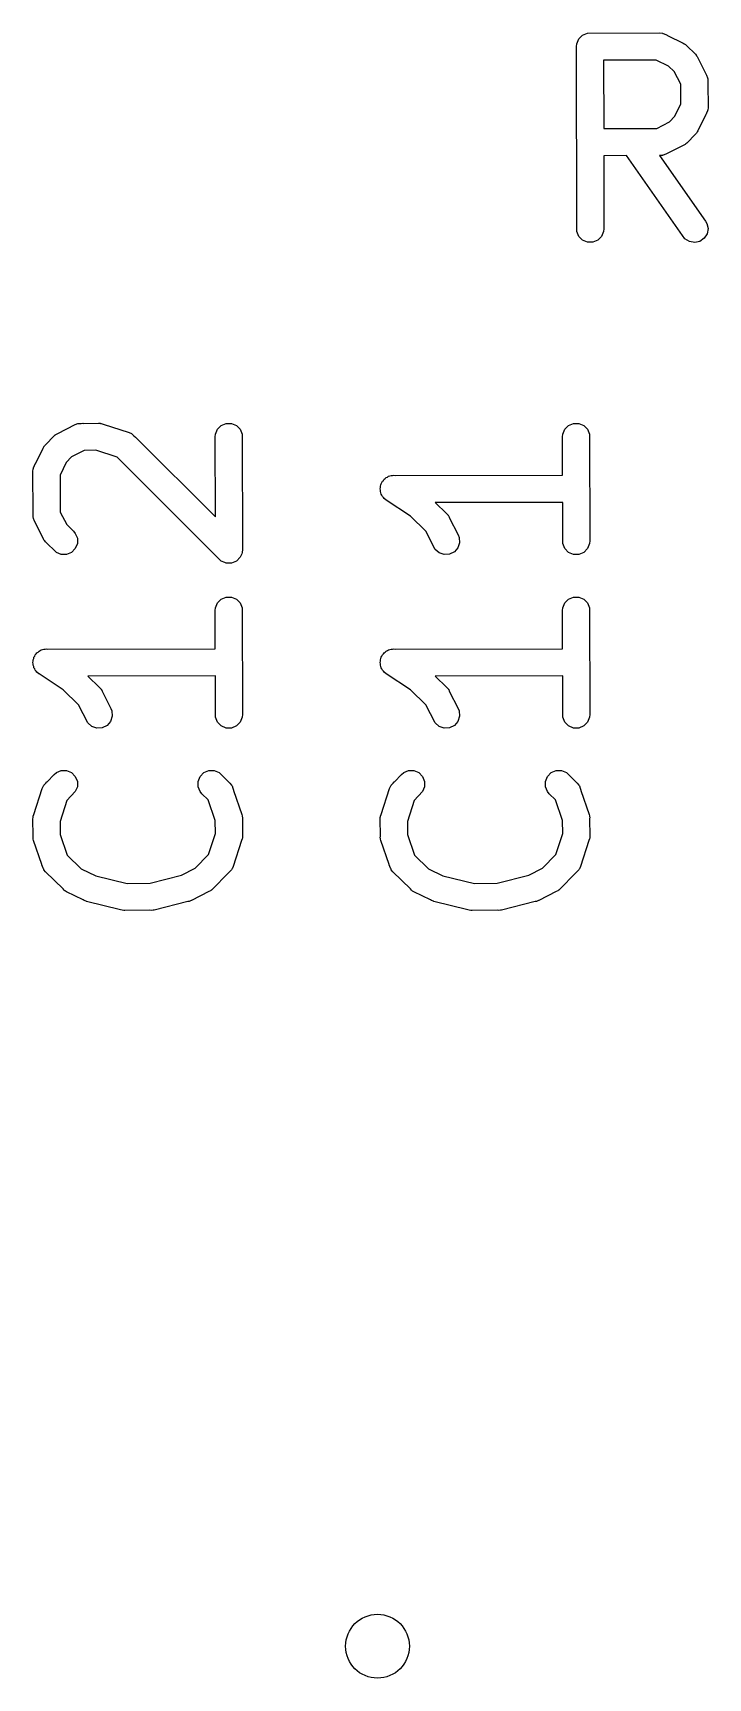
# Model space of a CAD drawing. Extents: x 0.09 to 2.37, y 0.17 to 1.43.
# Drawn here: x 1.6506 to 1.7964, y 0.1691 to 0.5244 of the extents above; entities that cross this region are included whole.
import ezdxf

# ---------------------------------------------------------------- set-up
doc = ezdxf.new("R2010")
doc.units = 0
doc.header["$MEASUREMENT"] = 0
doc.layers.add('BLACK', color=7, linetype='CONTINUOUS')

msp = doc.modelspace()

# ---------------------------------------------------------------- linework, layer by layer
at = {"layer": 'BLACK', "linetype": 'CONTINUOUS'}
for p, q in [((1.76805, 0.52204), (1.76849, 0.5231)), ((1.76849, 0.5231), (1.7693, 0.52392)), ((1.7693, 0.52392), (1.77037, 0.52436)), ((1.77037, 0.52436), (1.78594, 0.52442)), ((1.78594, 0.52442), (1.78652, 0.52436)), ((1.78652, 0.52436), (1.78661, 0.52432)), ((1.78661, 0.52432), (1.78672, 0.52431)), ((1.78672, 0.52431), (1.78723, 0.52406)), ((1.78723, 0.52406), (1.78758, 0.52392)), ((1.78758, 0.52392), (1.78763, 0.52387)), ((1.78763, 0.52387), (1.79101, 0.52223)), ((1.76799, 0.52146), (1.76805, 0.52204)), ((1.76805, 0.48152), (1.76799, 0.52146)), ((1.79101, 0.52223), (1.79126, 0.52207)), ((1.79126, 0.52207), (1.79133, 0.52204)), ((1.79133, 0.52204), (1.79138, 0.522)), ((1.79138, 0.522), (1.7915, 0.52192)), ((1.7915, 0.52192), (1.79172, 0.52167)), ((1.79172, 0.52167), (1.79365, 0.5198)), ((1.79365, 0.5198), (1.79384, 0.51958)), ((1.79384, 0.51958), (1.7939, 0.51952)), ((1.7939, 0.51952), (1.79392, 0.51947)), ((1.79392, 0.51947), (1.79402, 0.51935)), ((1.79402, 0.51935), (1.79416, 0.51901)), ((1.79416, 0.51901), (1.79608, 0.51529)), ((1.78515, 0.51856), (1.77384, 0.51852)), ((1.77384, 0.51852), (1.77386, 0.50375)), ((1.78786, 0.51725), (1.78515, 0.51856)), ((1.7891, 0.51606), (1.78786, 0.51725)), ((1.79049, 0.51335), (1.7891, 0.51606)), ((1.79608, 0.51529), (1.79629, 0.51474)), ((1.79053, 0.50911), (1.79049, 0.51335)), ((1.79629, 0.51474), (1.79629, 0.51464)), ((1.79629, 0.51464), (1.79633, 0.51454)), ((1.79633, 0.51454), (1.79634, 0.514)), ((1.79634, 0.514), (1.79637, 0.5136)), ((1.79637, 0.5136), (1.79634, 0.51352)), ((1.79634, 0.51352), (1.79639, 0.50834)), ((1.78922, 0.50642), (1.79053, 0.50911)), ((1.79639, 0.50834), (1.79633, 0.50776)), ((1.78533, 0.50379), (1.78803, 0.50518)), ((1.78803, 0.50518), (1.78922, 0.50642)), ((1.79585, 0.50665), (1.7942, 0.50327)), ((1.79589, 0.5067), (1.79585, 0.50665)), ((1.79604, 0.50705), (1.79589, 0.5067)), ((1.79629, 0.50756), (1.79604, 0.50705)), ((1.79633, 0.50776), (1.79629, 0.50767)), ((1.79629, 0.50767), (1.79629, 0.50756)), ((1.77386, 0.50375), (1.78016, 0.50377)), ((1.78016, 0.50377), (1.78025, 0.50379)), ((1.78025, 0.50379), (1.78036, 0.50377)), ((1.78036, 0.50377), (1.78533, 0.50379)), ((1.79364, 0.50256), (1.79178, 0.50063)), ((1.7939, 0.50278), (1.79364, 0.50256)), ((1.79397, 0.5029), (1.7939, 0.50278)), ((1.79402, 0.50295), (1.79397, 0.5029)), ((1.79405, 0.50302), (1.79402, 0.50295)), ((1.7942, 0.50327), (1.79405, 0.50302)), ((1.77876, 0.49792), (1.77387, 0.4979)), ((1.77387, 0.4979), (1.77389, 0.48209)), ((1.7914, 0.47996), (1.77876, 0.49792)), ((1.78602, 0.49794), (1.7859, 0.49794)), ((1.7859, 0.49794), (1.79586, 0.48379)), ((1.78652, 0.49795), (1.78602, 0.49794)), ((1.78661, 0.49799), (1.78652, 0.49795)), ((1.78672, 0.49799), (1.78661, 0.49799)), ((1.78726, 0.4982), (1.78672, 0.49799)), ((1.79098, 0.50012), (1.78726, 0.4982)), ((1.79133, 0.50026), (1.79098, 0.50012)), ((1.79144, 0.50035), (1.79133, 0.50026)), ((1.7915, 0.50038), (1.79144, 0.50035)), ((1.79155, 0.50044), (1.7915, 0.50038)), ((1.79178, 0.50063), (1.79155, 0.50044)), ((1.79586, 0.48379), (1.79614, 0.48328)), ((1.79614, 0.48328), (1.79639, 0.48216)), ((1.76849, 0.48045), (1.76805, 0.48152)), ((1.7693, 0.47964), (1.76849, 0.48045)), ((1.7734, 0.48045), (1.77258, 0.47964)), ((1.77384, 0.48152), (1.7734, 0.48045)), ((1.77389, 0.48209), (1.77384, 0.48152)), ((1.79237, 0.47934), (1.7914, 0.47996)), ((1.79557, 0.48005), (1.79463, 0.47939)), ((1.79619, 0.48102), (1.79557, 0.48005)), ((1.79639, 0.48216), (1.79619, 0.48102)), ((1.77037, 0.4792), (1.7693, 0.47964)), ((1.77152, 0.4792), (1.77037, 0.4792)), ((1.77258, 0.47964), (1.77152, 0.4792)), ((1.7935, 0.47914), (1.79237, 0.47934)), ((1.79463, 0.47939), (1.7935, 0.47914)), ((1.65333, 0.43546), (1.6552, 0.43739)), ((1.6552, 0.43739), (1.65542, 0.43758)), ((1.65542, 0.43758), (1.65548, 0.43764)), ((1.65548, 0.43764), (1.65553, 0.43767)), ((1.65553, 0.43767), (1.65565, 0.43776)), ((1.65565, 0.43776), (1.65599, 0.43791)), ((1.65599, 0.43791), (1.65971, 0.43982)), ((1.65971, 0.43982), (1.66026, 0.44003)), ((1.66026, 0.44003), (1.66036, 0.44004)), ((1.66036, 0.44004), (1.66046, 0.44008)), ((1.66046, 0.44008), (1.66104, 0.44008)), ((1.66104, 0.44008), (1.6614, 0.44011)), ((1.6614, 0.44011), (1.66147, 0.44009)), ((1.66147, 0.44009), (1.66478, 0.44013)), ((1.66478, 0.44013), (1.66508, 0.44011)), ((1.66508, 0.44011), (1.66515, 0.44011)), ((1.66515, 0.44011), (1.66521, 0.44009)), ((1.66521, 0.44009), (1.66536, 0.44008)), ((1.66536, 0.44008), (1.66573, 0.43992)), ((1.66573, 0.43992), (1.67134, 0.43811)), ((1.67134, 0.43811), (1.67187, 0.43787)), ((1.67187, 0.43787), (1.67195, 0.4378)), ((1.67195, 0.4378), (1.67205, 0.43776)), ((1.67205, 0.43776), (1.67239, 0.43742)), ((1.67239, 0.43742), (1.67274, 0.43712)), ((1.67274, 0.43712), (1.67279, 0.43703)), ((1.68995, 0.43718), (1.69001, 0.43776)), ((1.68999, 0.41988), (1.68995, 0.43718)), ((1.69001, 0.43776), (1.69045, 0.43882)), ((1.69045, 0.43882), (1.69127, 0.43964)), ((1.69127, 0.43964), (1.69233, 0.44008)), ((1.69233, 0.44008), (1.69348, 0.44008)), ((1.69348, 0.44008), (1.69455, 0.43964)), ((1.69455, 0.43964), (1.69536, 0.43882)), ((1.69536, 0.43882), (1.6958, 0.43776)), ((1.6958, 0.43776), (1.69586, 0.41281)), ((1.76495, 0.43718), (1.76501, 0.43776)), ((1.76497, 0.42888), (1.76495, 0.43718)), ((1.76501, 0.43776), (1.76545, 0.43882)), ((1.76545, 0.43882), (1.76627, 0.43964)), ((1.76627, 0.43964), (1.76733, 0.44008)), ((1.76733, 0.44008), (1.76848, 0.44008)), ((1.76848, 0.44008), (1.76955, 0.43964)), ((1.76955, 0.43964), (1.77036, 0.43882)), ((1.77036, 0.43882), (1.7708, 0.43776)), ((1.7708, 0.43776), (1.77086, 0.41468)), ((1.65113, 0.43137), (1.65277, 0.43475)), ((1.65277, 0.43475), (1.65293, 0.435)), ((1.65293, 0.435), (1.65296, 0.43507)), ((1.65296, 0.43507), (1.653, 0.43512)), ((1.653, 0.43512), (1.65308, 0.43524)), ((1.65308, 0.43524), (1.65333, 0.43546)), ((1.66166, 0.43424), (1.65894, 0.43284)), ((1.66419, 0.43427), (1.66166, 0.43424)), ((1.66875, 0.4328), (1.66419, 0.43427)), ((1.67279, 0.43703), (1.68999, 0.41988)), ((1.65058, 0.42968), (1.65064, 0.43026)), ((1.65064, 0.43026), (1.65068, 0.43036)), ((1.65068, 0.43036), (1.65069, 0.43046)), ((1.65069, 0.43046), (1.65094, 0.43097)), ((1.65094, 0.43097), (1.65108, 0.43132)), ((1.65108, 0.43132), (1.65113, 0.43137)), ((1.65775, 0.4316), (1.65644, 0.4289)), ((1.65894, 0.43284), (1.65775, 0.4316)), ((1.69127, 0.41035), (1.66875, 0.4328)), ((1.65063, 0.42076), (1.65058, 0.42968)), ((1.65644, 0.4289), (1.65649, 0.42092)), ((1.72564, 0.42651), (1.72575, 0.42678)), ((1.72564, 0.42622), (1.72564, 0.42651)), ((1.72575, 0.42678), (1.72581, 0.42706)), ((1.72581, 0.42706), (1.72597, 0.4273)), ((1.72597, 0.4273), (1.72608, 0.42757)), ((1.72608, 0.42757), (1.72629, 0.42778)), ((1.72629, 0.42778), (1.72645, 0.42802)), ((1.72645, 0.42802), (1.72669, 0.42818)), ((1.72669, 0.42818), (1.7269, 0.42839)), ((1.7269, 0.42839), (1.72716, 0.4285)), ((1.72716, 0.4285), (1.7274, 0.42866)), ((1.7274, 0.42866), (1.72769, 0.42872)), ((1.72769, 0.42872), (1.72796, 0.42883)), ((1.72796, 0.42883), (1.72825, 0.42883)), ((1.72825, 0.42883), (1.72853, 0.42889)), ((1.72853, 0.42889), (1.72881, 0.42883)), ((1.72881, 0.42883), (1.76497, 0.42888)), ((1.72558, 0.42593), (1.72564, 0.42622)), ((1.72564, 0.42565), (1.72558, 0.42593)), ((1.72564, 0.42536), (1.72564, 0.42565)), ((1.72575, 0.42509), (1.72564, 0.42536)), ((1.72581, 0.4248), (1.72575, 0.42509)), ((1.72597, 0.42456), (1.72581, 0.4248)), ((1.72608, 0.42429), (1.72597, 0.42456)), ((1.72629, 0.42409), (1.72608, 0.42429)), ((1.72645, 0.42384), (1.72629, 0.42409)), ((1.72689, 0.42348), (1.72645, 0.42384)), ((1.7269, 0.42348), (1.72689, 0.42348)), ((1.73211, 0.42006), (1.7269, 0.42348)), ((1.7269, 0.42348), (1.7269, 0.42348)), ((1.7269, 0.42348), (1.7269, 0.42348)), ((1.76499, 0.42303), (1.73748, 0.42299)), ((1.73748, 0.42299), (1.74, 0.42052)), ((1.76501, 0.41411), (1.76499, 0.42303)), ((1.65061, 0.42068), (1.65063, 0.42076)), ((1.65064, 0.42025), (1.65061, 0.42068)), ((1.65064, 0.41973), (1.65064, 0.42025)), ((1.65068, 0.41963), (1.65064, 0.41973)), ((1.65069, 0.41953), (1.65068, 0.41963)), ((1.6509, 0.41899), (1.65069, 0.41953)), ((1.65649, 0.42092), (1.65788, 0.41821)), ((1.73543, 0.4168), (1.73211, 0.42006)), ((1.74, 0.42052), (1.74018, 0.4203)), ((1.74018, 0.4203), (1.74024, 0.42024)), ((1.74024, 0.42024), (1.74027, 0.42019)), ((1.74027, 0.42019), (1.74037, 0.42007)), ((1.74037, 0.42007), (1.74051, 0.41973)), ((1.74051, 0.41973), (1.74243, 0.416)), ((1.65281, 0.41527), (1.6509, 0.41899)), ((1.65788, 0.41821), (1.65937, 0.41677)), ((1.65937, 0.41677), (1.65974, 0.41632)), ((1.65974, 0.41632), (1.66018, 0.41526)), ((1.73745, 0.41287), (1.73543, 0.4168)), ((1.74243, 0.416), (1.74263, 0.41546)), ((1.65296, 0.41492), (1.65281, 0.41527)), ((1.65305, 0.4148), (1.65296, 0.41492)), ((1.65308, 0.41475), (1.65305, 0.4148)), ((1.65314, 0.4147), (1.65308, 0.41475)), ((1.65332, 0.41447), (1.65314, 0.4147)), ((1.65565, 0.41223), (1.65332, 0.41447)), ((1.65671, 0.41179), (1.65565, 0.41223)), ((1.65893, 0.41223), (1.65786, 0.41179)), ((1.65974, 0.41304), (1.65893, 0.41223)), ((1.66018, 0.41411), (1.65974, 0.41304)), ((1.66018, 0.41526), (1.66018, 0.41411)), ((1.6958, 0.41223), (1.69567, 0.41192)), ((1.69586, 0.41281), (1.6958, 0.41223)), ((1.73832, 0.41212), (1.73745, 0.41287)), ((1.7416, 0.41235), (1.74056, 0.41184)), ((1.74235, 0.41322), (1.7416, 0.41235)), ((1.74271, 0.41431), (1.74235, 0.41322)), ((1.74263, 0.41546), (1.74271, 0.41431)), ((1.76545, 0.41304), (1.76501, 0.41411)), ((1.76627, 0.41223), (1.76545, 0.41304)), ((1.76733, 0.41179), (1.76627, 0.41223)), ((1.76955, 0.41223), (1.76848, 0.41179)), ((1.77036, 0.41304), (1.76955, 0.41223)), ((1.7708, 0.41411), (1.77036, 0.41304)), ((1.77086, 0.41468), (1.7708, 0.41411)), ((1.65786, 0.41179), (1.65671, 0.41179)), ((1.69202, 0.41004), (1.69127, 0.41035)), ((1.69233, 0.40991), (1.69202, 0.41004)), ((1.69348, 0.40991), (1.69233, 0.40991)), ((1.69233, 0.40991), (1.69233, 0.40991)), ((1.69455, 0.41035), (1.69348, 0.40991)), ((1.69536, 0.41117), (1.69455, 0.41035)), ((1.69567, 0.41192), (1.69536, 0.41117)), ((1.73942, 0.41175), (1.73832, 0.41212)), ((1.74056, 0.41184), (1.73942, 0.41175)), ((1.76848, 0.41179), (1.76733, 0.41179)), ((1.69045, 0.40133), (1.69127, 0.40214)), ((1.69127, 0.40214), (1.69233, 0.40258)), ((1.69233, 0.40258), (1.69348, 0.40258)), ((1.69348, 0.40258), (1.69455, 0.40214)), ((1.69455, 0.40214), (1.69536, 0.40133)), ((1.76545, 0.40133), (1.76627, 0.40214)), ((1.76627, 0.40214), (1.76733, 0.40258)), ((1.76733, 0.40258), (1.76848, 0.40258)), ((1.76848, 0.40258), (1.76955, 0.40214)), ((1.76955, 0.40214), (1.77036, 0.40133)), ((1.68995, 0.39969), (1.69001, 0.40026)), ((1.68997, 0.39139), (1.68995, 0.39969)), ((1.69001, 0.40026), (1.69045, 0.40133)), ((1.69536, 0.40133), (1.6958, 0.40026)), ((1.6958, 0.40026), (1.69586, 0.37719)), ((1.76495, 0.39969), (1.76501, 0.40026)), ((1.76497, 0.39139), (1.76495, 0.39969)), ((1.76501, 0.40026), (1.76545, 0.40133)), ((1.77036, 0.40133), (1.7708, 0.40026)), ((1.7708, 0.40026), (1.77086, 0.37719)), ((1.65169, 0.39069), (1.6519, 0.39089)), ((1.6519, 0.39089), (1.65216, 0.391)), ((1.65216, 0.391), (1.6524, 0.39116)), ((1.6524, 0.39116), (1.65269, 0.39122)), ((1.65269, 0.39122), (1.65296, 0.39133)), ((1.65296, 0.39133), (1.65325, 0.39133)), ((1.65325, 0.39133), (1.65353, 0.39139)), ((1.65353, 0.39139), (1.65381, 0.39133)), ((1.65381, 0.39133), (1.68997, 0.39139)), ((1.72669, 0.39069), (1.7269, 0.39089)), ((1.7269, 0.39089), (1.72716, 0.391)), ((1.72716, 0.391), (1.7274, 0.39116)), ((1.7274, 0.39116), (1.72769, 0.39122)), ((1.72769, 0.39122), (1.72796, 0.39133)), ((1.72796, 0.39133), (1.72825, 0.39133)), ((1.72825, 0.39133), (1.72853, 0.39139)), ((1.72853, 0.39139), (1.72881, 0.39133)), ((1.72881, 0.39133), (1.76497, 0.39139)), ((1.65058, 0.38843), (1.65064, 0.38872)), ((1.65064, 0.38815), (1.65058, 0.38843)), ((1.65064, 0.38901), (1.65075, 0.38928)), ((1.65064, 0.38872), (1.65064, 0.38901)), ((1.65064, 0.38786), (1.65064, 0.38815)), ((1.65075, 0.38759), (1.65064, 0.38786)), ((1.65075, 0.38928), (1.65081, 0.38956)), ((1.65081, 0.3873), (1.65075, 0.38759)), ((1.65081, 0.38956), (1.65097, 0.38981)), ((1.65097, 0.38706), (1.65081, 0.3873)), ((1.65097, 0.38981), (1.65108, 0.39008)), ((1.65108, 0.39008), (1.65129, 0.39028)), ((1.65129, 0.39028), (1.65145, 0.39052)), ((1.65145, 0.39052), (1.65169, 0.39069)), ((1.72558, 0.38843), (1.72564, 0.38872)), ((1.72564, 0.38815), (1.72558, 0.38843)), ((1.72564, 0.38901), (1.72575, 0.38928)), ((1.72564, 0.38872), (1.72564, 0.38901)), ((1.72564, 0.38786), (1.72564, 0.38815)), ((1.72575, 0.38759), (1.72564, 0.38786)), ((1.72575, 0.38928), (1.72581, 0.38956)), ((1.72581, 0.3873), (1.72575, 0.38759)), ((1.72581, 0.38956), (1.72597, 0.38981)), ((1.72597, 0.38706), (1.72581, 0.3873)), ((1.72597, 0.38981), (1.72608, 0.39008)), ((1.72608, 0.39008), (1.72629, 0.39028)), ((1.72629, 0.39028), (1.72645, 0.39052)), ((1.72645, 0.39052), (1.72669, 0.39069)), ((1.65108, 0.3868), (1.65097, 0.38706)), ((1.65129, 0.38659), (1.65108, 0.3868)), ((1.65145, 0.38635), (1.65129, 0.38659)), ((1.65189, 0.38598), (1.65145, 0.38635)), ((1.6519, 0.38598), (1.65189, 0.38598)), ((1.65711, 0.38257), (1.6519, 0.38598)), ((1.6519, 0.38598), (1.6519, 0.38598)), ((1.6519, 0.38598), (1.6519, 0.38598)), ((1.68999, 0.38554), (1.66248, 0.3855)), ((1.66248, 0.3855), (1.665, 0.38303)), ((1.69001, 0.37661), (1.68999, 0.38554)), ((1.72608, 0.3868), (1.72597, 0.38706)), ((1.72629, 0.38659), (1.72608, 0.3868)), ((1.72645, 0.38635), (1.72629, 0.38659)), ((1.72689, 0.38598), (1.72645, 0.38635)), ((1.7269, 0.38598), (1.72689, 0.38598)), ((1.73211, 0.38257), (1.7269, 0.38598)), ((1.7269, 0.38598), (1.7269, 0.38598)), ((1.7269, 0.38598), (1.7269, 0.38598)), ((1.76499, 0.38554), (1.73748, 0.3855)), ((1.73748, 0.3855), (1.74, 0.38303)), ((1.76501, 0.37661), (1.76499, 0.38554)), ((1.66043, 0.37931), (1.65711, 0.38257)), ((1.665, 0.38303), (1.66518, 0.3828)), ((1.66518, 0.3828), (1.66524, 0.38275)), ((1.66524, 0.38275), (1.66527, 0.38269)), ((1.66527, 0.38269), (1.66537, 0.38258)), ((1.66537, 0.38258), (1.66551, 0.38223)), ((1.66551, 0.38223), (1.66743, 0.37851)), ((1.73543, 0.37931), (1.73211, 0.38257)), ((1.74, 0.38303), (1.74018, 0.3828)), ((1.74018, 0.3828), (1.74024, 0.38275)), ((1.74024, 0.38275), (1.74027, 0.38269)), ((1.74027, 0.38269), (1.74037, 0.38258)), ((1.74037, 0.38258), (1.74051, 0.38223)), ((1.74051, 0.38223), (1.74243, 0.37851)), ((1.66245, 0.37538), (1.66043, 0.37931)), ((1.66771, 0.37682), (1.66735, 0.37573)), ((1.66743, 0.37851), (1.66763, 0.37797)), ((1.66763, 0.37797), (1.66771, 0.37682)), ((1.69586, 0.37719), (1.6958, 0.37661)), ((1.73745, 0.37538), (1.73543, 0.37931)), ((1.74271, 0.37682), (1.74235, 0.37573)), ((1.74243, 0.37851), (1.74263, 0.37797)), ((1.74263, 0.37797), (1.74271, 0.37682)), ((1.77086, 0.37719), (1.7708, 0.37661)), ((1.66332, 0.37462), (1.66245, 0.37538)), ((1.66442, 0.37426), (1.66332, 0.37462)), ((1.66556, 0.37434), (1.66442, 0.37426)), ((1.6666, 0.37486), (1.66556, 0.37434)), ((1.66735, 0.37573), (1.6666, 0.37486)), ((1.69045, 0.37555), (1.69001, 0.37661)), ((1.69127, 0.37473), (1.69045, 0.37555)), ((1.69233, 0.37429), (1.69127, 0.37473)), ((1.69348, 0.37429), (1.69233, 0.37429)), ((1.69455, 0.37473), (1.69348, 0.37429)), ((1.69536, 0.37555), (1.69455, 0.37473)), ((1.6958, 0.37661), (1.69536, 0.37555)), ((1.73832, 0.37462), (1.73745, 0.37538)), ((1.73942, 0.37426), (1.73832, 0.37462)), ((1.74056, 0.37434), (1.73942, 0.37426)), ((1.7416, 0.37486), (1.74056, 0.37434)), ((1.74235, 0.37573), (1.7416, 0.37486)), ((1.76545, 0.37555), (1.76501, 0.37661)), ((1.76627, 0.37473), (1.76545, 0.37555)), ((1.76733, 0.37429), (1.76627, 0.37473)), ((1.76848, 0.37429), (1.76733, 0.37429)), ((1.76955, 0.37473), (1.76848, 0.37429)), ((1.77036, 0.37555), (1.76955, 0.37473)), ((1.7708, 0.37661), (1.77036, 0.37555)), ((1.65339, 0.36241), (1.6536, 0.36265)), ((1.6536, 0.36265), (1.65365, 0.36267)), ((1.65365, 0.36267), (1.6552, 0.36428)), ((1.6552, 0.36428), (1.65565, 0.36465)), ((1.65565, 0.36465), (1.65671, 0.36509)), ((1.65671, 0.36509), (1.65786, 0.36509)), ((1.65786, 0.36509), (1.65893, 0.36465)), ((1.65893, 0.36465), (1.65974, 0.36383)), ((1.65974, 0.36383), (1.66018, 0.36277)), ((1.66018, 0.36277), (1.66018, 0.36161)), ((1.68626, 0.36277), (1.6867, 0.36383)), ((1.68626, 0.36161), (1.68626, 0.36277)), ((1.6867, 0.36383), (1.68752, 0.36465)), ((1.68752, 0.36465), (1.68858, 0.36509)), ((1.68858, 0.36509), (1.68973, 0.36509)), ((1.68973, 0.36509), (1.6908, 0.36465)), ((1.6908, 0.36465), (1.69312, 0.3624)), ((1.72839, 0.36241), (1.7286, 0.36265)), ((1.7286, 0.36265), (1.72865, 0.36267)), ((1.72865, 0.36267), (1.7302, 0.36428)), ((1.7302, 0.36428), (1.73065, 0.36465)), ((1.73065, 0.36465), (1.73171, 0.36509)), ((1.73171, 0.36509), (1.73286, 0.36509)), ((1.73286, 0.36509), (1.73393, 0.36465)), ((1.73393, 0.36465), (1.73474, 0.36383)), ((1.73474, 0.36383), (1.73518, 0.36277)), ((1.73518, 0.36277), (1.73518, 0.36161)), ((1.76126, 0.36277), (1.7617, 0.36383)), ((1.76126, 0.36161), (1.76126, 0.36277)), ((1.7617, 0.36383), (1.76252, 0.36465)), ((1.76252, 0.36465), (1.76358, 0.36509)), ((1.76358, 0.36509), (1.76473, 0.36509)), ((1.76473, 0.36509), (1.7658, 0.36465)), ((1.7658, 0.36465), (1.76812, 0.3624)), ((1.65079, 0.35564), (1.65261, 0.36125)), ((1.65261, 0.36125), (1.65285, 0.36178)), ((1.65285, 0.36178), (1.65292, 0.36186)), ((1.65292, 0.36186), (1.65296, 0.36196)), ((1.65296, 0.36196), (1.65339, 0.36241)), ((1.65974, 0.36055), (1.65793, 0.35867)), ((1.66018, 0.36161), (1.65974, 0.36055)), ((1.6867, 0.36055), (1.68626, 0.36161)), ((1.68707, 0.3601), (1.6867, 0.36055)), ((1.68844, 0.35878), (1.68707, 0.3601)), ((1.69312, 0.3624), (1.69349, 0.36196)), ((1.69349, 0.36196), (1.69353, 0.36186)), ((1.69353, 0.36186), (1.6936, 0.36178)), ((1.6936, 0.36178), (1.69377, 0.36127)), ((1.69377, 0.36127), (1.69393, 0.36089)), ((1.69393, 0.36089), (1.69393, 0.36081)), ((1.69393, 0.36081), (1.69571, 0.35563)), ((1.72579, 0.35564), (1.72761, 0.36125)), ((1.72761, 0.36125), (1.72785, 0.36178)), ((1.72785, 0.36178), (1.72792, 0.36186)), ((1.72792, 0.36186), (1.72796, 0.36196)), ((1.72796, 0.36196), (1.72839, 0.36241)), ((1.73474, 0.36055), (1.73293, 0.35867)), ((1.73518, 0.36161), (1.73474, 0.36055)), ((1.7617, 0.36055), (1.76126, 0.36161)), ((1.76207, 0.3601), (1.7617, 0.36055)), ((1.76344, 0.35878), (1.76207, 0.3601)), ((1.76812, 0.3624), (1.76849, 0.36196)), ((1.76849, 0.36196), (1.76853, 0.36186)), ((1.76853, 0.36186), (1.7686, 0.36178)), ((1.7686, 0.36178), (1.76877, 0.36127)), ((1.76877, 0.36127), (1.76893, 0.36089)), ((1.76893, 0.36089), (1.76893, 0.36081)), ((1.76893, 0.36081), (1.77071, 0.35563)), ((1.65064, 0.35527), (1.65079, 0.35564)), ((1.65793, 0.35867), (1.65645, 0.3541)), ((1.68996, 0.35435), (1.68844, 0.35878)), ((1.69571, 0.35563), (1.69577, 0.35534)), ((1.69577, 0.35534), (1.6958, 0.35527)), ((1.72564, 0.35527), (1.72579, 0.35564)), ((1.73293, 0.35867), (1.73145, 0.3541)), ((1.76496, 0.35435), (1.76344, 0.35878)), ((1.77071, 0.35563), (1.77077, 0.35534)), ((1.77077, 0.35534), (1.7708, 0.35527)), ((1.65058, 0.35469), (1.65061, 0.35498)), ((1.65063, 0.35094), (1.65058, 0.35469)), ((1.65061, 0.35506), (1.65063, 0.35512)), ((1.65061, 0.35498), (1.65061, 0.35506)), ((1.65063, 0.35512), (1.65064, 0.35527)), ((1.65645, 0.3541), (1.65648, 0.35129)), ((1.68999, 0.35154), (1.68996, 0.35435)), ((1.6958, 0.35527), (1.6958, 0.3552)), ((1.6958, 0.3552), (1.69584, 0.35506)), ((1.69584, 0.35506), (1.69581, 0.35469)), ((1.69581, 0.35469), (1.69586, 0.35094)), ((1.72558, 0.35469), (1.72561, 0.35498)), ((1.72563, 0.35094), (1.72558, 0.35469)), ((1.72561, 0.35506), (1.72563, 0.35512)), ((1.72561, 0.35498), (1.72561, 0.35506)), ((1.72563, 0.35512), (1.72564, 0.35527)), ((1.73145, 0.3541), (1.73148, 0.35129)), ((1.76499, 0.35154), (1.76496, 0.35435)), ((1.7708, 0.35527), (1.7708, 0.3552)), ((1.7708, 0.3552), (1.77084, 0.35506)), ((1.77084, 0.35506), (1.77081, 0.35469)), ((1.77081, 0.35469), (1.77086, 0.35094)), ((1.65061, 0.35057), (1.65063, 0.35094)), ((1.65064, 0.35043), (1.65061, 0.35057)), ((1.65064, 0.35037), (1.65064, 0.35043)), ((1.65067, 0.35029), (1.65064, 0.35037)), ((1.65073, 0.35001), (1.65067, 0.35029)), ((1.65251, 0.34482), (1.65073, 0.35001)), ((1.65648, 0.35129), (1.65801, 0.34683)), ((1.68852, 0.34697), (1.68999, 0.35154)), ((1.69565, 0.35), (1.69383, 0.34438)), ((1.6958, 0.35037), (1.69565, 0.35)), ((1.69582, 0.35051), (1.6958, 0.35037)), ((1.69584, 0.35057), (1.69582, 0.35051)), ((1.69586, 0.35094), (1.69583, 0.35065)), ((1.69583, 0.35065), (1.69584, 0.35057)), ((1.72561, 0.35057), (1.72563, 0.35094)), ((1.72564, 0.35043), (1.72561, 0.35057)), ((1.72564, 0.35037), (1.72564, 0.35043)), ((1.72567, 0.35029), (1.72564, 0.35037)), ((1.72573, 0.35001), (1.72567, 0.35029)), ((1.72751, 0.34482), (1.72573, 0.35001)), ((1.73148, 0.35129), (1.73301, 0.34683)), ((1.76352, 0.34697), (1.76499, 0.35154)), ((1.77065, 0.35), (1.76883, 0.34438)), ((1.7708, 0.35037), (1.77065, 0.35)), ((1.77082, 0.35051), (1.7708, 0.35037)), ((1.77084, 0.35057), (1.77082, 0.35051)), ((1.77086, 0.35094), (1.77083, 0.35065)), ((1.77083, 0.35065), (1.77084, 0.35057)), ((1.65251, 0.34474), (1.65251, 0.34482)), ((1.65267, 0.34437), (1.65251, 0.34474)), ((1.65801, 0.34683), (1.661, 0.3439)), ((1.68565, 0.34405), (1.68852, 0.34697)), ((1.72751, 0.34474), (1.72751, 0.34482)), ((1.72767, 0.34437), (1.72751, 0.34474)), ((1.73301, 0.34683), (1.736, 0.3439)), ((1.76065, 0.34405), (1.76352, 0.34697)), ((1.65285, 0.34386), (1.65267, 0.34437)), ((1.65292, 0.34378), (1.65285, 0.34386)), ((1.65296, 0.34368), (1.65292, 0.34378)), ((1.65332, 0.34323), (1.65296, 0.34368)), ((1.65709, 0.33953), (1.65332, 0.34323)), ((1.661, 0.3439), (1.66414, 0.34238)), ((1.66414, 0.34238), (1.67095, 0.34072)), ((1.67587, 0.34077), (1.68269, 0.34253)), ((1.68269, 0.34253), (1.68565, 0.34405)), ((1.69277, 0.34295), (1.68937, 0.33948)), ((1.69284, 0.34299), (1.69277, 0.34295)), ((1.6931, 0.34329), (1.69284, 0.34299)), ((1.69349, 0.34368), (1.6931, 0.34329)), ((1.69353, 0.34378), (1.69349, 0.34368)), ((1.6936, 0.34386), (1.69353, 0.34378)), ((1.69383, 0.34438), (1.6936, 0.34386)), ((1.72785, 0.34386), (1.72767, 0.34437)), ((1.72792, 0.34378), (1.72785, 0.34386)), ((1.72796, 0.34368), (1.72792, 0.34378)), ((1.72832, 0.34323), (1.72796, 0.34368)), ((1.73209, 0.33953), (1.72832, 0.34323)), ((1.736, 0.3439), (1.73914, 0.34238)), ((1.73914, 0.34238), (1.74595, 0.34072)), ((1.75087, 0.34077), (1.75769, 0.34253)), ((1.75769, 0.34253), (1.76065, 0.34405)), ((1.76777, 0.34295), (1.76437, 0.33948)), ((1.76784, 0.34299), (1.76777, 0.34295)), ((1.7681, 0.34329), (1.76784, 0.34299)), ((1.76849, 0.34368), (1.7681, 0.34329)), ((1.76853, 0.34378), (1.76849, 0.34368)), ((1.7686, 0.34386), (1.76853, 0.34378)), ((1.76883, 0.34438), (1.7686, 0.34386)), ((1.65735, 0.33924), (1.65709, 0.33953)), ((1.65748, 0.33916), (1.65735, 0.33924)), ((1.65752, 0.33911), (1.65748, 0.33916)), ((1.65759, 0.33908), (1.65752, 0.33911)), ((1.65784, 0.33893), (1.65759, 0.33908)), ((1.66143, 0.33718), (1.65784, 0.33893)), ((1.67095, 0.34072), (1.67587, 0.34077)), ((1.68858, 0.33897), (1.68485, 0.33705)), ((1.68892, 0.33911), (1.68858, 0.33897)), ((1.68904, 0.33921), (1.68892, 0.33911)), ((1.68909, 0.33924), (1.68904, 0.33921)), ((1.68914, 0.33929), (1.68909, 0.33924)), ((1.68937, 0.33948), (1.68914, 0.33929)), ((1.73235, 0.33924), (1.73209, 0.33953)), ((1.73248, 0.33916), (1.73235, 0.33924)), ((1.73252, 0.33911), (1.73248, 0.33916)), ((1.73259, 0.33908), (1.73252, 0.33911)), ((1.73284, 0.33893), (1.73259, 0.33908)), ((1.73643, 0.33718), (1.73284, 0.33893)), ((1.74595, 0.34072), (1.75087, 0.34077)), ((1.76358, 0.33897), (1.75985, 0.33705)), ((1.76392, 0.33911), (1.76358, 0.33897)), ((1.76404, 0.33921), (1.76392, 0.33911)), ((1.76409, 0.33924), (1.76404, 0.33921)), ((1.76414, 0.33929), (1.76409, 0.33924)), ((1.76437, 0.33948), (1.76414, 0.33929)), ((1.66165, 0.33702), (1.66143, 0.33718)), ((1.66208, 0.33687), (1.66165, 0.33702)), ((1.66213, 0.33685), (1.66208, 0.33687)), ((1.66215, 0.33684), (1.66213, 0.33685)), ((1.66219, 0.33683), (1.66215, 0.33684)), ((1.66953, 0.33505), (1.66219, 0.33683)), ((1.66983, 0.33492), (1.66953, 0.33505)), ((1.67019, 0.33489), (1.66983, 0.33492)), ((1.67027, 0.33487), (1.67019, 0.33489)), ((1.67031, 0.33488), (1.67027, 0.33487)), ((1.67041, 0.33487), (1.67031, 0.33488)), ((1.67586, 0.33492), (1.67041, 0.33487)), ((1.67618, 0.33487), (1.67586, 0.33492)), ((1.67653, 0.33492), (1.67618, 0.33487)), ((1.67661, 0.33492), (1.67653, 0.33492)), ((1.67665, 0.33494), (1.67661, 0.33492)), ((1.67675, 0.33495), (1.67665, 0.33494)), ((1.68402, 0.33682), (1.67675, 0.33495)), ((1.68431, 0.33685), (1.68402, 0.33682)), ((1.68474, 0.33701), (1.68431, 0.33685)), ((1.68479, 0.33702), (1.68474, 0.33701)), ((1.68481, 0.33704), (1.68479, 0.33702)), ((1.68485, 0.33705), (1.68481, 0.33704)), ((1.73665, 0.33702), (1.73643, 0.33718)), ((1.73708, 0.33687), (1.73665, 0.33702)), ((1.73713, 0.33685), (1.73708, 0.33687)), ((1.73715, 0.33684), (1.73713, 0.33685)), ((1.73719, 0.33683), (1.73715, 0.33684)), ((1.74453, 0.33505), (1.73719, 0.33683)), ((1.74483, 0.33492), (1.74453, 0.33505)), ((1.74519, 0.33489), (1.74483, 0.33492)), ((1.74527, 0.33487), (1.74519, 0.33489)), ((1.74531, 0.33488), (1.74527, 0.33487)), ((1.74541, 0.33487), (1.74531, 0.33488)), ((1.75086, 0.33492), (1.74541, 0.33487)), ((1.75118, 0.33487), (1.75086, 0.33492)), ((1.75153, 0.33492), (1.75118, 0.33487)), ((1.75161, 0.33492), (1.75153, 0.33492)), ((1.75165, 0.33494), (1.75161, 0.33492)), ((1.75175, 0.33495), (1.75165, 0.33494)), ((1.75902, 0.33682), (1.75175, 0.33495)), ((1.75931, 0.33685), (1.75902, 0.33682)), ((1.75974, 0.33701), (1.75931, 0.33685)), ((1.75979, 0.33702), (1.75974, 0.33701)), ((1.75981, 0.33704), (1.75979, 0.33702)), ((1.75985, 0.33705), (1.75981, 0.33704))]:
    msp.add_line(p, q, dxfattribs=at)
at = {"layer": 'BLACK'}
msp.add_circle((1.725, 0.17598), 0.00689, dxfattribs=at)

doc.saveas('drawing.dxf')
